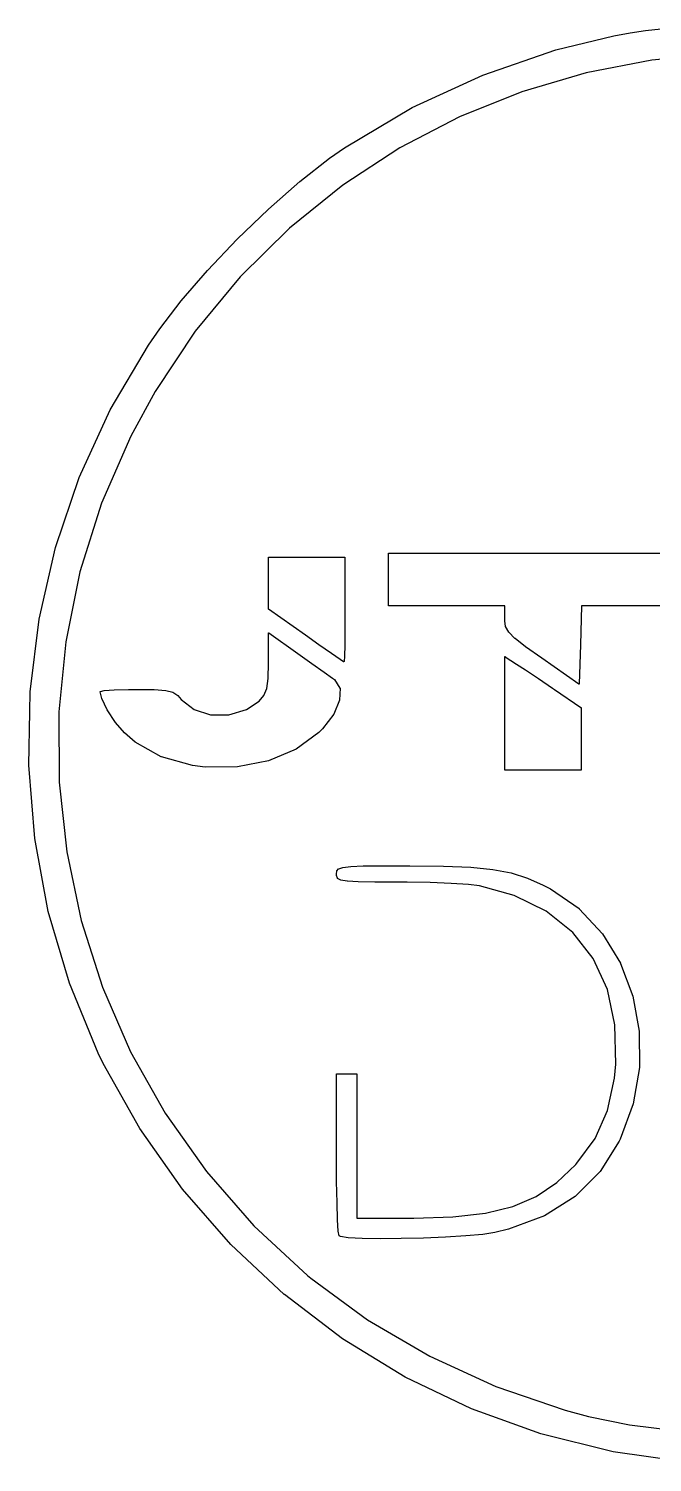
# Model space of a CAD drawing. Extents: x 172.9 to 203.4, y -79.6 to -49.2.
# Drawn here: x 172.89 to 186.07, y -79.53 to -49.22 of the extents above; entities that cross this region are included whole.
import ezdxf

# ---------------------------------------------------------------- set-up
doc = ezdxf.new("R2010")
doc.units = 0
doc.layers.add('BLACK', color=7, linetype='CONTINUOUS')

msp = doc.modelspace()

# ---------------------------------------------------------------- linework, layer by layer
at = {"layer": 'BLACK', "linetype": 'CONTINUOUS'}
for p, q in [((184.031, -49.6683), (185.253, -49.3703)), ((185.253, -49.3703), (185.601, -49.304)), ((185.253, -49.3703), (185.253, -49.3703)), ((185.253, -49.3703), (185.253, -49.3703)), ((185.253, -49.3703), (185.253, -49.3703)), ((185.601, -49.304), (185.923, -49.2545)), ((185.601, -49.304), (185.601, -49.304)), ((185.601, -49.304), (185.601, -49.304)), ((185.601, -49.304), (185.601, -49.304)), ((185.923, -49.2544), (186.253, -49.2193)), ((185.923, -49.2545), (185.923, -49.2544)), ((185.923, -49.2544), (185.923, -49.2544)), ((185.923, -49.2544), (185.923, -49.2544)), ((182.485, -50.1989), (184.031, -49.6685)), ((184.031, -49.6684), (184.031, -49.6683)), ((184.031, -49.6685), (184.031, -49.6684)), ((184.031, -49.6684), (184.031, -49.6684)), ((186.057, -49.888), (184.669, -50.1549)), ((187.465, -49.755), (186.057, -49.888)), ((180.995, -50.8886), (182.484, -50.1991)), ((182.484, -50.1991), (182.485, -50.199)), ((182.484, -50.1991), (182.484, -50.1991)), ((182.485, -50.199), (182.485, -50.1989)), ((184.669, -50.1549), (183.312, -50.5539)), ((183.312, -50.5539), (181.995, -51.0831)), ((179.565, -51.7357), (180.994, -50.8888)), ((180.994, -50.8887), (180.995, -50.8886)), ((180.994, -50.8888), (180.994, -50.8887)), ((180.994, -50.8888), (180.994, -50.8888)), ((181.995, -51.0831), (180.731, -51.7406)), ((179.245, -51.9598), (179.565, -51.7359)), ((180.731, -51.7406), (179.529, -52.5246)), ((179.565, -51.7358), (179.565, -51.7357)), ((179.565, -51.7359), (179.565, -51.7358)), ((179.565, -51.7358), (179.565, -51.7358)), ((178.62, -52.4533), (179.245, -51.96)), ((179.245, -51.9599), (179.245, -51.9598)), ((179.245, -51.96), (179.245, -51.9599)), ((179.245, -51.9599), (179.245, -51.9599)), ((177.959, -53.0356), (178.62, -52.4535)), ((179.529, -52.5246), (178.4, -53.4331)), ((178.62, -52.4534), (178.62, -52.4533)), ((178.62, -52.4535), (178.62, -52.4534)), ((178.62, -52.4534), (178.62, -52.4534)), ((177.297, -53.6721), (177.959, -53.0357)), ((177.959, -53.0357), (177.959, -53.0356)), ((177.959, -53.0356), (177.959, -53.0356)), ((177.959, -53.0357), (177.959, -53.0357)), ((178.4, -53.4331), (177.356, -54.4641)), ((176.669, -54.3284), (177.297, -53.6723)), ((177.297, -53.6722), (177.297, -53.6721)), ((177.297, -53.6723), (177.297, -53.6722)), ((177.297, -53.6722), (177.297, -53.6722)), ((176.11, -54.97), (176.669, -54.3286)), ((177.356, -54.4641), (176.406, -55.616)), ((176.669, -54.3285), (176.669, -54.3284)), ((176.669, -54.3286), (176.669, -54.3285)), ((176.669, -54.3285), (176.669, -54.3285)), ((175.656, -55.5623), (176.11, -54.9702)), ((176.11, -54.9701), (176.11, -54.97)), ((176.11, -54.9702), (176.11, -54.9701)), ((176.11, -54.9702), (176.11, -54.9702)), ((175.421, -55.9072), (175.656, -55.5625)), ((176.406, -55.616), (175.561, -56.8867)), ((175.656, -55.5624), (175.656, -55.5623)), ((175.656, -55.5625), (175.656, -55.5624)), ((175.656, -55.5625), (175.656, -55.5625)), ((174.611, -57.279), (175.421, -55.9074)), ((175.421, -55.9073), (175.421, -55.9072)), ((175.421, -55.9074), (175.421, -55.9073)), ((175.421, -55.9074), (175.421, -55.9074)), ((175.561, -56.8867), (175.044, -57.8352)), ((173.955, -58.7102), (174.611, -57.2795)), ((174.611, -57.2792), (174.611, -57.279)), ((174.611, -57.2794), (174.611, -57.2792)), ((174.611, -57.2795), (174.611, -57.2794)), ((175.044, -57.8352), (174.427, -59.252)), ((173.454, -60.1886), (173.955, -58.7106)), ((173.955, -58.7104), (173.955, -58.7102)), ((173.955, -58.7106), (173.955, -58.7104)), ((173.955, -58.7106), (173.955, -58.7106)), ((174.427, -59.252), (173.97, -60.7038)), ((173.108, -61.7027), (173.454, -60.1891)), ((173.454, -60.1889), (173.454, -60.1886)), ((173.454, -60.1891), (173.454, -60.1889)), ((173.454, -60.1891), (173.454, -60.1891)), ((180.495, -60.3108), (180.496, -60.3106)), ((180.495, -60.3109), (180.495, -60.3108)), ((180.495, -60.3112), (180.495, -60.3109)), ((180.495, -60.3109), (180.495, -60.3109)), ((180.496, -60.31), (180.497, -60.3098)), ((180.496, -60.3102), (180.496, -60.31)), ((180.496, -60.3103), (180.496, -60.3102)), ((180.496, -60.3102), (180.496, -60.3102)), ((180.496, -60.3106), (180.496, -60.3103)), ((180.497, -60.3097), (180.498, -60.3095)), ((180.497, -60.3098), (180.497, -60.3097)), ((180.497, -60.3098), (180.497, -60.3098)), ((180.497, -60.3098), (180.497, -60.3098)), ((180.498, -60.3095), (180.499, -60.3094)), ((180.498, -60.3095), (180.498, -60.3095)), ((180.498, -60.3095), (180.498, -60.3095)), ((180.498, -60.3095), (180.498, -60.3095)), ((180.499, -60.3094), (187.018, -60.3094)), ((177.954, -60.3966), (177.955, -60.3963)), ((177.954, -60.3971), (177.954, -60.3966)), ((177.954, -60.3975), (177.954, -60.3971)), ((177.954, -60.3971), (177.954, -60.3971)), ((177.954, -60.3971), (177.954, -60.3971)), ((177.954, -60.398), (177.954, -60.3975)), ((177.954, -60.3981), (177.954, -60.398)), ((177.954, -60.3985), (177.954, -60.3981)), ((177.954, -60.3981), (177.954, -60.3981)), ((177.954, -60.399), (177.954, -60.3985)), ((177.954, -61.4866), (177.954, -60.399)), ((177.955, -60.3955), (177.956, -60.3952)), ((177.955, -60.3959), (177.955, -60.3955)), ((177.955, -60.3955), (177.955, -60.3955)), ((177.955, -60.3955), (177.955, -60.3955)), ((177.955, -60.3963), (177.955, -60.3959)), ((177.955, -60.3963), (177.955, -60.3963)), ((177.955, -60.3963), (177.955, -60.3963)), ((177.956, -60.3947), (177.957, -60.3945)), ((177.956, -60.3949), (177.956, -60.3947)), ((177.956, -60.3952), (177.956, -60.3949)), ((177.956, -60.3949), (177.956, -60.3949)), ((177.956, -60.3949), (177.956, -60.3949)), ((177.957, -60.3943), (177.958, -60.3942)), ((177.957, -60.3944), (177.957, -60.3943)), ((177.957, -60.3945), (177.957, -60.3944)), ((177.957, -60.3945), (177.957, -60.3945)), ((177.958, -60.3942), (177.958, -60.3941)), ((177.958, -60.3941), (177.959, -60.3941)), ((177.958, -60.3942), (177.958, -60.3942)), ((177.958, -60.3942), (177.958, -60.3942)), ((177.959, -60.3941), (179.567, -60.3941)), ((179.567, -60.3941), (179.568, -60.3941)), ((179.568, -60.3941), (179.568, -60.3942)), ((179.568, -60.3942), (179.568, -60.3942)), ((179.568, -60.3942), (179.568, -60.3942)), ((179.568, -60.3942), (179.569, -60.3944)), ((179.569, -60.3944), (179.569, -60.3945)), ((179.569, -60.3945), (179.569, -60.3945)), ((179.569, -60.3945), (179.569, -60.3945)), ((179.569, -60.3945), (179.57, -60.3948)), ((179.57, -60.3948), (179.57, -60.3949)), ((179.57, -60.3949), (179.57, -60.3949)), ((179.57, -60.3949), (179.57, -60.395)), ((179.57, -60.395), (179.571, -60.3953)), ((179.571, -60.3953), (179.571, -60.3956)), ((179.571, -60.3956), (179.571, -60.3956)), ((179.571, -60.3956), (179.571, -60.3956)), ((179.571, -60.3956), (179.571, -60.3959)), ((179.571, -60.3959), (179.572, -60.3963)), ((179.572, -60.3963), (179.572, -60.3963)), ((179.572, -60.3963), (179.572, -60.3963)), ((179.572, -60.3963), (179.572, -60.3968)), ((179.572, -60.3968), (179.572, -60.3972)), ((179.572, -60.3972), (179.572, -60.3972)), ((179.572, -60.3972), (179.572, -60.3972)), ((179.572, -60.3972), (179.572, -60.3976)), ((179.572, -60.3976), (179.572, -60.3981)), ((179.572, -60.3981), (179.572, -60.3981)), ((179.572, -60.3981), (179.572, -60.3981)), ((179.572, -60.3981), (179.572, -60.3986)), ((179.572, -60.3986), (179.572, -60.3991)), ((179.572, -60.3991), (179.572, -61.4998)), ((180.494, -60.312), (180.495, -60.3116)), ((180.494, -60.3124), (180.494, -60.312)), ((180.494, -60.3125), (180.494, -60.3124)), ((180.494, -60.3129), (180.494, -60.3125)), ((180.494, -60.3125), (180.494, -60.3125)), ((180.494, -60.3134), (180.494, -60.3129)), ((180.494, -60.3138), (180.494, -60.3134)), ((180.494, -60.3134), (180.494, -60.3134)), ((180.494, -60.3134), (180.494, -60.3134)), ((180.494, -60.3143), (180.494, -60.3138)), ((180.494, -61.4151), (180.494, -60.3143)), ((180.495, -60.3116), (180.495, -60.3112)), ((180.495, -60.3116), (180.495, -60.3116)), ((180.495, -60.3116), (180.495, -60.3116)), ((173.97, -60.7038), (173.671, -62.1786)), ((177.954, -61.487), (177.954, -61.4866)), ((177.954, -61.4874), (177.954, -61.487)), ((177.954, -61.4875), (177.954, -61.4874)), ((177.954, -61.4876), (177.954, -61.4875)), ((177.954, -61.488), (177.954, -61.4876)), ((177.954, -61.4883), (177.954, -61.488)), ((177.954, -61.4884), (177.954, -61.4883)), ((177.954, -61.4885), (177.954, -61.4884)), ((177.954, -61.4888), (177.954, -61.4885)), ((177.954, -61.4892), (177.954, -61.4888)), ((177.955, -61.4893), (177.954, -61.4892)), ((177.955, -61.4894), (177.955, -61.4893)), ((177.955, -61.4897), (177.955, -61.4894)), ((177.955, -61.49), (177.955, -61.4897)), ((177.955, -61.4901), (177.955, -61.49)), ((177.955, -61.49), (177.955, -61.49)), ((177.956, -61.4904), (177.955, -61.4901)), ((177.956, -61.4906), (177.956, -61.4904)), ((177.956, -61.4907), (177.956, -61.4906)), ((178.739, -62.0435), (177.956, -61.4907)), ((179.572, -61.4998), (179.571, -61.9088)), ((180.494, -61.4156), (180.494, -61.4151)), ((180.494, -61.416), (180.494, -61.4156)), ((180.494, -61.4161), (180.494, -61.416)), ((180.494, -61.416), (180.494, -61.416)), ((180.494, -61.4165), (180.494, -61.4161)), ((180.494, -61.417), (180.494, -61.4165)), ((180.494, -61.4174), (180.494, -61.417)), ((180.494, -61.417), (180.494, -61.417)), ((180.494, -61.417), (180.494, -61.417)), ((180.495, -61.4178), (180.494, -61.4174)), ((180.495, -61.4183), (180.495, -61.4178)), ((180.495, -61.4178), (180.495, -61.4178)), ((180.495, -61.4178), (180.495, -61.4178)), ((180.495, -61.4186), (180.495, -61.4183)), ((180.496, -61.4189), (180.495, -61.4186)), ((180.495, -61.4186), (180.495, -61.4186)), ((180.495, -61.4186), (180.495, -61.4186)), ((180.496, -61.4192), (180.496, -61.4189)), ((180.496, -61.4194), (180.496, -61.4192)), ((180.496, -61.4192), (180.496, -61.4192)), ((180.496, -61.4192), (180.496, -61.4192)), ((180.497, -61.4197), (180.496, -61.4194)), ((180.497, -61.4198), (180.497, -61.4197)), ((180.497, -61.4197), (180.497, -61.4197)), ((180.497, -61.4197), (180.497, -61.4197)), ((180.498, -61.42), (180.497, -61.4198)), ((180.499, -61.4201), (180.498, -61.42)), ((180.498, -61.42), (180.498, -61.42)), ((180.498, -61.42), (180.498, -61.42)), ((180.498, -61.42), (180.498, -61.42)), ((182.949, -61.4201), (180.499, -61.4201)), ((182.949, -61.695), (182.949, -61.4201)), ((184.574, -61.4201), (184.55, -62.2439)), ((187.018, -61.4201), (184.574, -61.4201)), ((172.919, -63.2406), (173.108, -61.7032)), ((173.108, -61.7029), (173.108, -61.7027)), ((173.108, -61.7031), (173.108, -61.7029)), ((173.108, -61.7032), (173.108, -61.7031)), ((182.949, -61.6951), (182.949, -61.695)), ((182.95, -61.7347), (182.949, -61.6951)), ((182.95, -61.735), (182.95, -61.7347)), ((182.95, -61.7353), (182.95, -61.735)), ((182.95, -61.7354), (182.95, -61.7353)), ((182.969, -61.8584), (182.95, -61.7354)), ((177.954, -61.9938), (177.955, -61.9934)), ((177.954, -61.9941), (177.954, -61.9938)), ((177.954, -61.9942), (177.954, -61.9941)), ((177.954, -61.9947), (177.954, -61.9942)), ((177.954, -61.9942), (177.954, -61.9942)), ((177.954, -61.9951), (177.954, -61.9947)), ((177.954, -61.9952), (177.954, -61.9951)), ((177.954, -61.9951), (177.954, -61.9951)), ((177.954, -61.9956), (177.954, -61.9952)), ((177.954, -61.996), (177.954, -61.9956)), ((177.954, -61.9961), (177.954, -61.996)), ((177.954, -62.6222), (177.954, -61.9961)), ((177.954, -61.9961), (177.954, -61.9961)), ((177.955, -61.9926), (177.956, -61.9923)), ((177.955, -61.993), (177.955, -61.9926)), ((177.955, -61.9926), (177.955, -61.9926)), ((177.955, -61.9926), (177.955, -61.9926)), ((177.955, -61.9933), (177.955, -61.993)), ((177.955, -61.9934), (177.955, -61.9933)), ((177.955, -61.9933), (177.955, -61.9933)), ((177.956, -61.9918), (177.957, -61.9916)), ((177.956, -61.992), (177.956, -61.9918)), ((177.956, -61.9923), (177.956, -61.992)), ((177.956, -61.992), (177.956, -61.992)), ((177.956, -61.992), (177.956, -61.992)), ((177.957, -61.9914), (177.958, -61.9913)), ((177.957, -61.9915), (177.957, -61.9914)), ((177.957, -61.9916), (177.957, -61.9915)), ((177.957, -61.9916), (177.957, -61.9916)), ((177.958, -61.9913), (177.958, -61.9912)), ((177.958, -61.9912), (177.959, -61.9912)), ((177.958, -61.9913), (177.958, -61.9913)), ((177.958, -61.9913), (177.958, -61.9913)), ((177.959, -61.9912), (177.959, -61.9912)), ((177.959, -61.9912), (177.959, -61.9912)), ((177.959, -61.9912), (177.959, -61.9913)), ((177.959, -61.9913), (177.96, -61.9913)), ((177.96, -61.9913), (177.96, -61.9913)), ((177.96, -61.9913), (177.96, -61.9913)), ((177.96, -61.9913), (177.96, -61.9915)), ((177.96, -61.9915), (177.961, -61.9916)), ((177.961, -61.9916), (177.961, -61.9916)), ((177.961, -61.9916), (177.961, -61.9916)), ((177.961, -61.9916), (177.961, -61.9919)), ((177.961, -61.9919), (177.962, -61.9921)), ((177.962, -61.9921), (177.962, -61.9921)), ((177.962, -61.9921), (177.962, -61.9921)), ((177.962, -61.9921), (178.575, -62.4279)), ((179.023, -62.2432), (178.739, -62.0435)), ((178.739, -62.0435), (178.739, -62.0435)), ((179.571, -61.9088), (179.567, -62.2483)), ((179.571, -61.9088), (179.571, -61.9088)), ((182.969, -61.8588), (182.969, -61.8584)), ((182.969, -61.8591), (182.969, -61.8588)), ((182.969, -61.8592), (182.969, -61.8591)), ((182.969, -61.8594), (182.969, -61.8592)), ((182.969, -61.8597), (182.969, -61.8594)), ((182.969, -61.86), (182.969, -61.8597)), ((182.969, -61.8601), (182.969, -61.86)), ((183.033, -61.975), (182.969, -61.8601)), ((183.033, -61.9751), (183.033, -61.975)), ((183.033, -61.9753), (183.033, -61.9751)), ((183.034, -61.9756), (183.033, -61.9753)), ((183.034, -61.9758), (183.034, -61.9756)), ((183.034, -61.9759), (183.034, -61.9758)), ((183.034, -61.9761), (183.034, -61.9759)), ((183.166, -62.1084), (183.034, -61.9761)), ((183.034, -61.9761), (183.034, -61.9761)), ((183.167, -62.1086), (183.166, -62.1084)), ((183.167, -62.1088), (183.167, -62.1086)), ((183.167, -62.1089), (183.167, -62.1088)), ((183.392, -62.2841), (183.167, -62.1089)), ((173.671, -62.1786), (173.526, -63.6646)), ((178.575, -62.4279), (178.575, -62.4279)), ((178.575, -62.4279), (178.872, -62.6388)), ((179.287, -62.4274), (179.023, -62.2432)), ((179.023, -62.2432), (179.023, -62.2432)), ((179.023, -62.2432), (179.023, -62.2432)), ((179.47, -62.5531), (179.287, -62.4274)), ((179.287, -62.4274), (179.287, -62.4274)), ((179.287, -62.4274), (179.287, -62.4274)), ((179.567, -62.2484), (179.56, -62.4871)), ((179.567, -62.2483), (179.567, -62.2484)), ((179.567, -62.2484), (179.567, -62.2484)), ((183.392, -62.2842), (183.392, -62.2841)), ((183.392, -62.2841), (183.392, -62.2841)), ((183.392, -62.2841), (183.392, -62.2841)), ((183.734, -62.5277), (183.392, -62.2842)), ((184.55, -62.2439), (184.525, -63.0725)), ((177.947, -62.9539), (177.954, -62.6222)), ((178.872, -62.6388), (178.872, -62.6388)), ((178.872, -62.6388), (178.872, -62.6388)), ((178.872, -62.6388), (179.132, -62.8235)), ((179.47, -62.5532), (179.47, -62.5531)), ((179.47, -62.5531), (179.47, -62.5531)), ((179.47, -62.5531), (179.47, -62.5531)), ((179.544, -62.6006), (179.47, -62.5532)), ((179.544, -62.6007), (179.544, -62.6006)), ((179.544, -62.6006), (179.544, -62.6006)), ((179.544, -62.6008), (179.544, -62.6007)), ((179.544, -62.601), (179.544, -62.6008)), ((179.545, -62.601), (179.544, -62.601)), ((179.545, -62.6011), (179.545, -62.601)), ((179.545, -62.6012), (179.545, -62.6011)), ((179.545, -62.6013), (179.545, -62.6012)), ((179.546, -62.6013), (179.545, -62.6013)), ((179.545, -62.6013), (179.545, -62.6013)), ((179.547, -62.6014), (179.546, -62.6013)), ((179.546, -62.6013), (179.546, -62.6014)), ((179.546, -62.6014), (179.546, -62.6013)), ((179.546, -62.6013), (179.546, -62.6013)), ((179.548, -62.6012), (179.547, -62.6012)), ((179.547, -62.6012), (179.547, -62.6013)), ((179.547, -62.6013), (179.547, -62.6013)), ((179.547, -62.6013), (179.547, -62.6014)), ((179.549, -62.6007), (179.548, -62.6009)), ((179.548, -62.6009), (179.548, -62.6009)), ((179.548, -62.6009), (179.548, -62.601)), ((179.548, -62.601), (179.548, -62.6011)), ((179.548, -62.6011), (179.548, -62.6012)), ((179.55, -62.6001), (179.549, -62.6004)), ((179.549, -62.6004), (179.549, -62.6004)), ((179.549, -62.6004), (179.549, -62.6005)), ((179.549, -62.6005), (179.549, -62.6007)), ((179.551, -62.5989), (179.55, -62.599)), ((179.55, -62.599), (179.55, -62.5991)), ((179.55, -62.5991), (179.55, -62.5994)), ((179.55, -62.5994), (179.55, -62.5997)), ((179.55, -62.5997), (179.55, -62.5998)), ((179.55, -62.5998), (179.55, -62.5999)), ((179.55, -62.5999), (179.55, -62.6001)), ((179.552, -62.5961), (179.551, -62.5988)), ((179.551, -62.5988), (179.551, -62.5989)), ((179.553, -62.5952), (179.552, -62.5955)), ((179.552, -62.5955), (179.552, -62.5959)), ((179.552, -62.5959), (179.552, -62.596)), ((179.552, -62.596), (179.552, -62.5961)), ((179.56, -62.4873), (179.553, -62.594)), ((179.553, -62.594), (179.553, -62.594)), ((179.553, -62.594), (179.553, -62.5941)), ((179.553, -62.5941), (179.553, -62.5943)), ((179.553, -62.5943), (179.553, -62.5946)), ((179.553, -62.5946), (179.553, -62.595)), ((179.553, -62.595), (179.553, -62.5951)), ((179.553, -62.5951), (179.553, -62.5952)), ((179.56, -62.4871), (179.56, -62.4872)), ((179.56, -62.4872), (179.56, -62.4873)), ((179.56, -62.4873), (179.56, -62.4873)), ((182.949, -62.4972), (182.95, -62.4967)), ((182.949, -62.4976), (182.949, -62.4972)), ((182.949, -62.4972), (182.949, -62.4972)), ((182.949, -62.4972), (182.949, -62.4972)), ((182.949, -62.4981), (182.949, -62.4976)), ((182.949, -62.4982), (182.949, -62.4981)), ((182.949, -62.4981), (182.949, -62.4981)), ((182.949, -62.4986), (182.949, -62.4982)), ((182.949, -62.4991), (182.949, -62.4986)), ((182.949, -64.8864), (182.949, -62.4991)), ((182.95, -62.496), (182.951, -62.4956)), ((182.95, -62.4963), (182.95, -62.496)), ((182.95, -62.4964), (182.95, -62.4963)), ((182.95, -62.4963), (182.95, -62.4963)), ((182.95, -62.4967), (182.95, -62.4964)), ((182.951, -62.4949), (182.952, -62.4947)), ((182.951, -62.495), (182.951, -62.4949)), ((182.951, -62.4953), (182.951, -62.495)), ((182.951, -62.495), (182.951, -62.495)), ((182.951, -62.4955), (182.951, -62.4953)), ((182.951, -62.4956), (182.951, -62.4955)), ((182.951, -62.4956), (182.951, -62.4956)), ((182.952, -62.4945), (182.953, -62.4944)), ((182.952, -62.4947), (182.952, -62.4945)), ((182.952, -62.4945), (182.952, -62.4945)), ((182.952, -62.4945), (182.952, -62.4945)), ((182.953, -62.4944), (182.953, -62.4942)), ((182.953, -62.4942), (182.953, -62.4942)), ((182.953, -62.4942), (182.953, -62.4942)), ((182.953, -62.4942), (182.954, -62.4942)), ((182.954, -62.4942), (182.954, -62.4941)), ((182.954, -62.4941), (182.954, -62.4941)), ((182.954, -62.4941), (182.954, -62.4941)), ((182.954, -62.4941), (182.955, -62.4942)), ((182.955, -62.4942), (182.955, -62.4942)), ((182.955, -62.4942), (182.955, -62.4942)), ((182.955, -62.4942), (182.955, -62.4942)), ((182.955, -62.4942), (182.955, -62.4943)), ((182.955, -62.4943), (182.956, -62.4945)), ((182.956, -62.4945), (182.956, -62.4945)), ((182.956, -62.4945), (182.956, -62.4945)), ((182.956, -62.4945), (182.956, -62.4947)), ((182.956, -62.4947), (182.957, -62.4949)), ((182.957, -62.4949), (183.198, -62.6514)), ((183.198, -62.6514), (183.198, -62.6514)), ((183.198, -62.6514), (183.198, -62.6514)), ((183.198, -62.6514), (183.387, -62.7756)), ((183.734, -62.5278), (183.734, -62.5277)), ((183.734, -62.5277), (183.734, -62.5277)), ((184.518, -63.0765), (183.734, -62.5278)), ((177.92, -63.1703), (177.947, -62.9539)), ((179.132, -62.8235), (179.132, -62.8235)), ((179.132, -62.8235), (179.132, -62.8235)), ((179.132, -62.8235), (179.311, -62.9516)), ((179.311, -62.9516), (179.311, -62.9516)), ((179.311, -62.9516), (179.311, -62.9516)), ((179.311, -62.9516), (179.348, -62.9782)), ((179.348, -62.9782), (179.348, -62.9783)), ((179.348, -62.9783), (179.348, -62.9785)), ((179.348, -62.9785), (179.349, -62.9788)), ((179.349, -62.9788), (179.349, -62.9789)), ((179.349, -62.9789), (179.349, -62.9789)), ((179.349, -62.9789), (179.349, -62.9792)), ((179.349, -62.9792), (179.349, -62.9795)), ((179.349, -62.9795), (179.467, -63.1585)), ((183.387, -62.7756), (183.387, -62.7757)), ((183.387, -62.7757), (183.387, -62.7757)), ((183.387, -62.7757), (183.66, -62.9585)), ((183.66, -62.9585), (183.66, -62.9585)), ((183.66, -62.9585), (183.66, -62.9585)), ((183.66, -62.9585), (183.962, -63.1632)), ((172.91, -63.6642), (172.919, -63.2411)), ((172.919, -63.2408), (172.919, -63.2406)), ((172.919, -63.241), (172.919, -63.2408)), ((172.919, -63.2411), (172.919, -63.241)), ((174.398, -63.2356), (174.399, -63.2355)), ((174.398, -63.2359), (174.398, -63.2356)), ((174.398, -63.2363), (174.398, -63.2359)), ((174.398, -63.2364), (174.398, -63.2363)), ((174.398, -63.2368), (174.398, -63.2364)), ((174.398, -63.2364), (174.398, -63.2364)), ((174.398, -63.2373), (174.398, -63.2368)), ((174.398, -63.2374), (174.398, -63.2373)), ((174.398, -63.2373), (174.398, -63.2373)), ((174.398, -63.2378), (174.398, -63.2374)), ((174.398, -63.2382), (174.398, -63.2378)), ((174.398, -63.2383), (174.398, -63.2382)), ((174.398, -63.2384), (174.398, -63.2383)), ((174.398, -63.2388), (174.398, -63.2384)), ((174.398, -63.2392), (174.398, -63.2388)), ((174.398, -63.2393), (174.398, -63.2392)), ((174.43, -63.3773), (174.398, -63.2393)), ((174.399, -63.2344), (174.4, -63.2341)), ((174.399, -63.2347), (174.399, -63.2344)), ((174.399, -63.2348), (174.399, -63.2347)), ((174.399, -63.2347), (174.399, -63.2347)), ((174.399, -63.2351), (174.399, -63.2348)), ((174.399, -63.2355), (174.399, -63.2351)), ((174.399, -63.2355), (174.399, -63.2355)), ((174.4, -63.2339), (174.401, -63.2336)), ((174.4, -63.234), (174.4, -63.2339)), ((174.4, -63.2341), (174.4, -63.234)), ((174.4, -63.2341), (174.4, -63.2341)), ((174.401, -63.2334), (174.402, -63.2333)), ((174.401, -63.2336), (174.401, -63.2334)), ((174.401, -63.2336), (174.401, -63.2336)), ((174.401, -63.2336), (174.401, -63.2336)), ((174.402, -63.2333), (174.48, -63.2136)), ((174.48, -63.2135), (174.481, -63.2134)), ((174.48, -63.2136), (174.48, -63.2135)), ((174.48, -63.2135), (174.48, -63.2135)), ((174.481, -63.2134), (174.691, -63.1981)), ((174.691, -63.1981), (174.996, -63.1893)), ((174.691, -63.1981), (174.691, -63.1981)), ((174.691, -63.1981), (174.691, -63.1981)), ((174.691, -63.1981), (174.691, -63.1981)), ((174.996, -63.1893), (175.174, -63.1881)), ((174.996, -63.1893), (174.996, -63.1893)), ((174.996, -63.1893), (174.996, -63.1893)), ((174.996, -63.1893), (174.996, -63.1893)), ((175.174, -63.1881), (175.174, -63.1881)), ((175.174, -63.1881), (175.543, -63.1914)), ((175.543, -63.1914), (175.543, -63.1914)), ((175.543, -63.1914), (175.543, -63.1914)), ((175.543, -63.1914), (175.543, -63.1914)), ((175.543, -63.1914), (175.783, -63.2072)), ((175.783, -63.2072), (175.783, -63.2072)), ((175.783, -63.2072), (175.784, -63.2073)), ((175.784, -63.2073), (175.784, -63.2074)), ((175.784, -63.2074), (175.935, -63.2447)), ((175.935, -63.2447), (175.935, -63.2447)), ((175.935, -63.2447), (175.935, -63.2449)), ((175.935, -63.2449), (175.936, -63.245)), ((175.936, -63.245), (175.936, -63.245)), ((175.936, -63.245), (175.936, -63.2451)), ((175.936, -63.2451), (175.936, -63.2453)), ((175.936, -63.2453), (175.936, -63.2454)), ((175.936, -63.2454), (176.038, -63.3132)), ((176.038, -63.3132), (176.038, -63.3133)), ((176.038, -63.3133), (176.038, -63.3134)), ((176.038, -63.3134), (176.038, -63.3134)), ((176.038, -63.3134), (176.038, -63.3137)), ((176.038, -63.3137), (176.038, -63.3139)), ((176.038, -63.3139), (176.039, -63.314)), ((176.039, -63.314), (176.039, -63.3141)), ((176.039, -63.3141), (176.113, -63.3991)), ((177.756, -63.4321), (177.86, -63.3133)), ((177.86, -63.3133), (177.92, -63.1703)), ((179.468, -63.1614), (179.46, -63.413)), ((179.467, -63.1585), (179.467, -63.1586)), ((179.467, -63.1586), (179.467, -63.1586)), ((179.467, -63.1586), (179.467, -63.1586)), ((179.467, -63.1586), (179.468, -63.159)), ((179.468, -63.159), (179.468, -63.1594)), ((179.468, -63.1594), (179.468, -63.1595)), ((179.468, -63.1595), (179.468, -63.1595)), ((179.468, -63.1595), (179.468, -63.1599)), ((179.468, -63.1599), (179.468, -63.1604)), ((179.468, -63.1604), (179.468, -63.1604)), ((179.468, -63.1604), (179.468, -63.1604)), ((179.468, -63.1604), (179.468, -63.1608)), ((179.468, -63.1608), (179.468, -63.1613)), ((179.468, -63.1613), (179.468, -63.1614)), ((179.468, -63.1614), (179.468, -63.1614)), ((183.962, -63.1632), (183.962, -63.1632)), ((183.962, -63.1632), (183.962, -63.1632)), ((183.962, -63.1632), (184, -63.1889)), ((184, -63.1889), (184, -63.189)), ((184, -63.189), (184, -63.189)), ((184, -63.189), (184.56, -63.5699)), ((184.518, -63.0767), (184.518, -63.0765)), ((184.518, -63.0769), (184.518, -63.0767)), ((184.519, -63.0771), (184.518, -63.0769)), ((184.518, -63.0769), (184.518, -63.0769)), ((184.518, -63.0769), (184.518, -63.0769)), ((184.519, -63.0772), (184.519, -63.0771)), ((184.52, -63.0773), (184.519, -63.0772)), ((184.519, -63.0772), (184.519, -63.0772)), ((184.519, -63.0772), (184.519, -63.0772)), ((184.521, -63.0773), (184.52, -63.0774)), ((184.52, -63.0774), (184.52, -63.0773)), ((184.52, -63.0774), (184.52, -63.0774)), ((184.52, -63.0774), (184.52, -63.0774)), ((184.522, -63.0772), (184.521, -63.0773)), ((184.521, -63.0773), (184.521, -63.0773)), ((184.521, -63.0773), (184.521, -63.0773)), ((184.521, -63.0773), (184.521, -63.0773)), ((184.523, -63.0769), (184.522, -63.077)), ((184.522, -63.077), (184.522, -63.077)), ((184.522, -63.077), (184.522, -63.0771)), ((184.522, -63.0771), (184.522, -63.0772)), ((184.524, -63.076), (184.523, -63.0763)), ((184.523, -63.0763), (184.523, -63.0766)), ((184.523, -63.0766), (184.523, -63.0766)), ((184.523, -63.0766), (184.523, -63.0766)), ((184.523, -63.0766), (184.523, -63.0769)), ((184.525, -63.075), (184.524, -63.0753)), ((184.524, -63.0753), (184.524, -63.0753)), ((184.524, -63.0753), (184.524, -63.0753)), ((184.524, -63.0753), (184.524, -63.0757)), ((184.524, -63.0757), (184.524, -63.076)), ((184.524, -63.076), (184.524, -63.076)), ((184.524, -63.076), (184.524, -63.076)), ((184.525, -63.0725), (184.525, -63.0726)), ((184.525, -63.0726), (184.525, -63.0731)), ((184.525, -63.0731), (184.525, -63.0735)), ((184.525, -63.0735), (184.525, -63.0735)), ((184.525, -63.0735), (184.525, -63.0735)), ((184.525, -63.0735), (184.525, -63.0741)), ((184.525, -63.0741), (184.525, -63.0744)), ((184.525, -63.0744), (184.525, -63.0744)), ((184.525, -63.0744), (184.525, -63.0745)), ((184.525, -63.0745), (184.525, -63.075)), ((174.43, -63.3774), (174.43, -63.3773)), ((174.43, -63.3773), (174.43, -63.3773)), ((174.43, -63.3778), (174.43, -63.3774)), ((174.43, -63.3782), (174.43, -63.3778)), ((174.431, -63.3782), (174.43, -63.3782)), ((174.431, -63.3783), (174.431, -63.3782)), ((174.548, -63.6211), (174.431, -63.3783)), ((174.431, -63.3783), (174.431, -63.3783)), ((174.549, -63.6214), (174.548, -63.6211)), ((174.549, -63.6216), (174.549, -63.6214)), ((174.549, -63.6217), (174.549, -63.6216)), ((174.72, -63.8838), (174.549, -63.6217)), ((176.113, -63.3991), (176.382, -63.6147)), ((176.382, -63.6147), (176.733, -63.7227)), ((177.118, -63.7223), (177.489, -63.6122)), ((177.489, -63.6122), (177.756, -63.4321)), ((179.46, -63.4148), (179.334, -63.7092)), ((179.46, -63.413), (179.46, -63.4131)), ((179.46, -63.4131), (179.46, -63.4135)), ((179.46, -63.4135), (179.46, -63.4139)), ((179.46, -63.4139), (179.46, -63.414)), ((179.46, -63.414), (179.46, -63.414)), ((179.46, -63.414), (179.46, -63.4144)), ((179.46, -63.4144), (179.46, -63.4148)), ((184.56, -63.5699), (184.56, -63.57)), ((184.56, -63.57), (184.561, -63.5703)), ((184.561, -63.5703), (184.561, -63.5705)), ((184.561, -63.5705), (184.561, -63.5706)), ((184.561, -63.5706), (184.561, -63.5706)), ((184.561, -63.5706), (184.561, -63.571)), ((184.561, -63.571), (184.562, -63.5713)), ((184.562, -63.5713), (184.562, -63.5713)), ((184.562, -63.5713), (184.562, -63.5714)), ((184.562, -63.5714), (184.562, -63.5718)), ((184.562, -63.5718), (184.562, -63.5722)), ((184.562, -63.5722), (184.562, -63.5722)), ((184.562, -63.5722), (184.562, -63.5723)), ((184.562, -63.5723), (184.562, -63.5727)), ((184.562, -63.5727), (184.562, -63.5731)), ((184.562, -63.5731), (184.562, -63.5731)), ((184.562, -63.5731), (184.562, -63.5732)), ((184.562, -63.5732), (184.562, -63.5736)), ((184.562, -63.5736), (184.562, -63.5741)), ((184.562, -63.5741), (184.568, -64.8864)), ((172.887, -64.7905), (172.91, -63.6643)), ((172.91, -63.6643), (172.91, -63.6642)), ((172.91, -63.6642), (172.91, -63.6642)), ((173.526, -63.6646), (173.535, -65.1499)), ((174.72, -63.884), (174.72, -63.8838)), ((174.721, -63.8843), (174.72, -63.884)), ((174.911, -64.107), (174.721, -63.8843)), ((174.721, -63.8843), (174.721, -63.8843)), ((176.733, -63.7227), (177.118, -63.7223)), ((179.334, -63.7103), (179.1, -64.0176)), ((179.334, -63.7092), (179.334, -63.7093)), ((179.334, -63.7093), (179.334, -63.7094)), ((179.334, -63.7094), (179.334, -63.7094)), ((179.334, -63.7094), (179.334, -63.7098)), ((179.334, -63.7098), (179.334, -63.7101)), ((179.334, -63.7101), (179.334, -63.7102)), ((179.334, -63.7102), (179.334, -63.7103)), ((174.911, -64.1072), (174.911, -64.107)), ((174.911, -64.1075), (174.911, -64.1072)), ((174.912, -64.1075), (174.911, -64.1075)), ((175.136, -64.2995), (174.912, -64.1075)), ((179.02, -64.0982), (178.539, -64.4495)), ((179.021, -64.098), (179.02, -64.0982)), ((179.1, -64.0181), (179.021, -64.0977)), ((179.021, -64.0977), (179.021, -64.0977)), ((179.021, -64.0977), (179.021, -64.098)), ((179.1, -64.0176), (179.1, -64.0177)), ((179.1, -64.0177), (179.1, -64.0179)), ((179.1, -64.0179), (179.1, -64.0181)), ((175.137, -64.2997), (175.136, -64.2995)), ((175.137, -64.3), (175.137, -64.2997)), ((175.691, -64.6111), (175.137, -64.3)), ((175.137, -64.3), (175.137, -64.3)), ((175.137, -64.3), (175.137, -64.3)), ((175.137, -64.3), (175.137, -64.3)), ((178.538, -64.4501), (177.954, -64.6955)), ((178.539, -64.4498), (178.538, -64.45)), ((178.538, -64.45), (178.538, -64.4501)), ((178.538, -64.4501), (178.538, -64.4501)), ((178.539, -64.4495), (178.539, -64.4495)), ((178.539, -64.4495), (178.539, -64.4496)), ((178.539, -64.4496), (178.539, -64.4496)), ((178.539, -64.4496), (178.539, -64.4498)), ((172.887, -64.7907), (172.887, -64.7905)), ((172.887, -64.791), (172.887, -64.7907)), ((173.014, -66.3407), (172.887, -64.791)), ((172.887, -64.791), (172.887, -64.791)), ((175.691, -64.6112), (175.691, -64.6111)), ((175.691, -64.6111), (175.691, -64.6111)), ((175.691, -64.6113), (175.691, -64.6112)), ((175.692, -64.6115), (175.691, -64.6113)), ((175.692, -64.6116), (175.692, -64.6115)), ((175.692, -64.6115), (175.692, -64.6115)), ((175.692, -64.6115), (175.692, -64.6115)), ((176.35, -64.7961), (175.692, -64.6116)), ((176.35, -64.7962), (176.35, -64.7961)), ((176.35, -64.7963), (176.35, -64.7962)), ((176.35, -64.7962), (176.35, -64.7962)), ((176.62, -64.8309), (176.35, -64.7963)), ((176.621, -64.831), (176.62, -64.8309)), ((177.301, -64.8259), (176.621, -64.831)), ((176.621, -64.831), (176.621, -64.831)), ((176.621, -64.831), (176.621, -64.831)), ((177.302, -64.8259), (177.301, -64.8259)), ((177.953, -64.6958), (177.302, -64.8258)), ((177.302, -64.8258), (177.302, -64.8258)), ((177.302, -64.8258), (177.302, -64.8258)), ((177.302, -64.8258), (177.302, -64.8258)), ((177.302, -64.8258), (177.302, -64.8258)), ((177.302, -64.8258), (177.302, -64.8259)), ((177.954, -64.6955), (177.953, -64.6957)), ((177.953, -64.6957), (177.953, -64.6958)), ((177.954, -64.6955), (177.954, -64.6955)), ((177.954, -64.6955), (177.954, -64.6955)), ((177.954, -64.6955), (177.954, -64.6955)), ((173.535, -65.1499), (173.693, -66.6225)), ((182.949, -64.8869), (182.949, -64.8864)), ((182.949, -64.8874), (182.949, -64.8869)), ((182.949, -64.8879), (182.949, -64.8874)), ((182.949, -64.8874), (182.949, -64.8874)), ((182.949, -64.8874), (182.949, -64.8874)), ((182.949, -64.8883), (182.949, -64.8879)), ((182.95, -64.8887), (182.949, -64.8883)), ((182.949, -64.8883), (182.949, -64.8883)), ((182.949, -64.8883), (182.949, -64.8883)), ((182.95, -64.8892), (182.95, -64.8887)), ((182.95, -64.8896), (182.95, -64.8892)), ((182.95, -64.8892), (182.95, -64.8892)), ((182.95, -64.8892), (182.95, -64.8892)), ((182.951, -64.8899), (182.95, -64.8896)), ((182.951, -64.8902), (182.951, -64.8899)), ((182.951, -64.8899), (182.951, -64.8899)), ((182.951, -64.8899), (182.951, -64.8899)), ((182.951, -64.8905), (182.951, -64.8902)), ((182.951, -64.8906), (182.951, -64.8905)), ((182.952, -64.8907), (182.951, -64.8906)), ((182.951, -64.8906), (182.951, -64.8906)), ((182.952, -64.891), (182.952, -64.8907)), ((182.953, -64.8911), (182.952, -64.891)), ((182.952, -64.891), (182.952, -64.891)), ((182.952, -64.891), (182.952, -64.891)), ((182.953, -64.8913), (182.953, -64.8911)), ((182.954, -64.8914), (182.953, -64.8913)), ((182.953, -64.8913), (182.953, -64.8913)), ((182.953, -64.8913), (182.953, -64.8913)), ((184.563, -64.8914), (182.954, -64.8914)), ((182.954, -64.8914), (182.954, -64.8914)), ((184.564, -64.8913), (184.563, -64.8914)), ((184.563, -64.8914), (184.563, -64.8914)), ((184.565, -64.891), (184.564, -64.8911)), ((184.564, -64.8911), (184.564, -64.8913)), ((184.564, -64.8913), (184.564, -64.8913)), ((184.564, -64.8913), (184.564, -64.8913)), ((184.566, -64.8906), (184.565, -64.8908)), ((184.565, -64.8908), (184.565, -64.891)), ((184.565, -64.891), (184.565, -64.891)), ((184.565, -64.891), (184.565, -64.891)), ((184.567, -64.8892), (184.566, -64.8897)), ((184.566, -64.8897), (184.566, -64.89)), ((184.566, -64.89), (184.566, -64.89)), ((184.566, -64.89), (184.566, -64.89)), ((184.566, -64.89), (184.566, -64.8903)), ((184.566, -64.8903), (184.566, -64.8906)), ((184.566, -64.8906), (184.566, -64.8906)), ((184.566, -64.8906), (184.566, -64.8906)), ((184.568, -64.8874), (184.567, -64.888)), ((184.567, -64.888), (184.567, -64.8884)), ((184.567, -64.8884), (184.567, -64.8884)), ((184.567, -64.8884), (184.567, -64.8884)), ((184.567, -64.8884), (184.567, -64.8891)), ((184.567, -64.8891), (184.567, -64.8892)), ((184.567, -64.8892), (184.567, -64.8892)), ((184.568, -64.8864), (184.568, -64.8865)), ((184.568, -64.8865), (184.568, -64.887)), ((184.568, -64.887), (184.568, -64.8874)), ((184.568, -64.8874), (184.568, -64.8874)), ((184.568, -64.8874), (184.568, -64.8874)), ((173.014, -66.3409), (173.014, -66.3407)), ((173.014, -66.3412), (173.014, -66.3409)), ((173.301, -67.8795), (173.014, -66.3412)), ((173.014, -66.3412), (173.014, -66.3412)), ((173.693, -66.6225), (173.998, -68.0705)), ((179.44, -66.9795), (179.529, -66.9492)), ((179.529, -66.9492), (179.53, -66.9491)), ((179.529, -66.9492), (179.529, -66.9492)), ((179.529, -66.9492), (179.529, -66.9492)), ((179.529, -66.9492), (179.529, -66.9492)), ((179.53, -66.949), (179.694, -66.9298)), ((179.53, -66.9491), (179.53, -66.949)), ((179.53, -66.949), (179.53, -66.949)), ((179.53, -66.949), (179.53, -66.949)), ((179.694, -66.9298), (179.956, -66.9191)), ((179.694, -66.9298), (179.694, -66.9298)), ((179.694, -66.9298), (179.694, -66.9298)), ((179.694, -66.9298), (179.694, -66.9298)), ((179.956, -66.9191), (180.339, -66.9145)), ((179.956, -66.9191), (179.956, -66.9191)), ((179.956, -66.9191), (179.956, -66.9191)), ((179.956, -66.9191), (179.956, -66.9191)), ((180.339, -66.9145), (180.865, -66.9134)), ((180.339, -66.9145), (180.339, -66.9145)), ((180.865, -66.9134), (180.865, -66.9134)), ((180.865, -66.9134), (180.947, -66.9134)), ((180.947, -66.9134), (180.947, -66.9134)), ((180.947, -66.9134), (181.657, -66.9205)), ((181.657, -66.9205), (181.657, -66.9205)), ((181.657, -66.9205), (181.657, -66.9205)), ((181.657, -66.9205), (181.657, -66.9205)), ((181.657, -66.9205), (182.23, -66.9452)), ((182.23, -66.9452), (182.23, -66.9452)), ((182.23, -66.9452), (182.23, -66.9452)), ((182.23, -66.9452), (182.23, -66.9452)), ((182.23, -66.9452), (182.696, -66.9926)), ((179.393, -67.0872), (179.4, -67.0274)), ((179.393, -67.0875), (179.393, -67.0872)), ((179.393, -67.0879), (179.393, -67.0875)), ((179.393, -67.088), (179.393, -67.0879)), ((179.395, -67.1219), (179.393, -67.088)), ((179.395, -67.1222), (179.395, -67.1219)), ((179.395, -67.1225), (179.395, -67.1222)), ((179.395, -67.1227), (179.395, -67.1225)), ((179.395, -67.1229), (179.395, -67.1227)), ((179.395, -67.1232), (179.395, -67.1229)), ((179.395, -67.1235), (179.395, -67.1232)), ((179.416, -67.1784), (179.395, -67.1235)), ((179.395, -67.1235), (179.395, -67.1235)), ((179.4, -67.0264), (179.401, -67.026)), ((179.4, -67.0265), (179.4, -67.0264)), ((179.4, -67.0264), (179.4, -67.0264)), ((179.4, -67.0269), (179.4, -67.0265)), ((179.4, -67.0273), (179.4, -67.0269)), ((179.4, -67.0274), (179.4, -67.0273)), ((179.401, -67.0248), (179.438, -66.981)), ((179.401, -67.0251), (179.401, -67.0248)), ((179.401, -67.0255), (179.401, -67.0251)), ((179.401, -67.0256), (179.401, -67.0255)), ((179.401, -67.0255), (179.401, -67.0255)), ((179.401, -67.026), (179.401, -67.0256)), ((179.416, -67.1786), (179.416, -67.1784)), ((179.416, -67.1788), (179.416, -67.1786)), ((179.416, -67.179), (179.416, -67.1788)), ((179.416, -67.1792), (179.416, -67.179)), ((179.417, -67.1794), (179.416, -67.1792)), ((179.417, -67.1796), (179.417, -67.1794)), ((179.417, -67.1798), (179.417, -67.1796)), ((179.417, -67.18), (179.417, -67.1798)), ((179.417, -67.1801), (179.417, -67.18)), ((179.417, -67.1803), (179.417, -67.1801)), ((179.418, -67.1805), (179.417, -67.1803)), ((179.418, -67.1806), (179.418, -67.1805)), ((179.418, -67.1808), (179.418, -67.1806)), ((179.418, -67.1809), (179.418, -67.1808)), ((179.484, -67.2185), (179.418, -67.1809)), ((179.418, -67.1809), (179.418, -67.1809)), ((179.438, -66.9807), (179.439, -66.9804)), ((179.438, -66.9809), (179.438, -66.9807)), ((179.438, -66.981), (179.438, -66.9809)), ((179.439, -66.9798), (179.44, -66.9797)), ((179.439, -66.9799), (179.439, -66.9798)), ((179.439, -66.9801), (179.439, -66.9799)), ((179.439, -66.9803), (179.439, -66.9801)), ((179.439, -66.9804), (179.439, -66.9803)), ((179.439, -66.9804), (179.439, -66.9804)), ((179.44, -66.9796), (179.44, -66.9795)), ((179.44, -66.9797), (179.44, -66.9796)), ((179.485, -67.2187), (179.484, -67.2185)), ((179.485, -67.2188), (179.485, -67.2187)), ((179.485, -67.2189), (179.485, -67.2188)), ((179.486, -67.219), (179.485, -67.2189)), ((179.485, -67.2189), (179.485, -67.2189)), ((179.486, -67.2191), (179.486, -67.219)), ((179.622, -67.2427), (179.486, -67.2191)), ((179.486, -67.2191), (179.486, -67.2191)), ((179.622, -67.2428), (179.622, -67.2427)), ((179.623, -67.2428), (179.622, -67.2428)), ((179.622, -67.2428), (179.622, -67.2428)), ((179.853, -67.2557), (179.623, -67.2428)), ((179.854, -67.2557), (179.853, -67.2557)), ((179.853, -67.2557), (179.853, -67.2557)), ((179.853, -67.2557), (179.853, -67.2557)), ((180.204, -67.261), (179.854, -67.2557)), ((180.699, -67.2621), (180.204, -67.261)), ((180.204, -67.261), (180.204, -67.261)), ((180.204, -67.261), (180.204, -67.261)), ((180.89, -67.2629), (180.699, -67.2621)), ((180.699, -67.2621), (180.699, -67.2621)), ((181.376, -67.2719), (180.89, -67.2629)), ((181.821, -67.2892), (181.376, -67.2719)), ((182.696, -66.9926), (182.696, -66.9926)), ((182.696, -66.9926), (182.696, -66.9926)), ((182.696, -66.9926), (182.696, -66.9927)), ((182.696, -66.9927), (183.086, -67.0679)), ((183.086, -67.0679), (183.086, -67.0679)), ((183.086, -67.0679), (183.086, -67.068)), ((183.086, -67.068), (183.087, -67.068)), ((183.087, -67.068), (183.432, -67.1761)), ((183.432, -67.1761), (183.432, -67.1761)), ((183.432, -67.1761), (183.432, -67.1762)), ((183.432, -67.1762), (183.432, -67.1763)), ((183.432, -67.1763), (183.763, -67.3225)), ((182.182, -67.3129), (181.821, -67.2892)), ((182.415, -67.341), (182.182, -67.3129)), ((183.147, -67.5422), (182.415, -67.341)), ((183.828, -67.8763), (183.147, -67.5422)), ((183.763, -67.3225), (183.763, -67.3225)), ((183.763, -67.3225), (183.763, -67.3226)), ((183.763, -67.3226), (183.763, -67.3226)), ((183.763, -67.3226), (183.919, -67.4036)), ((183.919, -67.4036), (183.919, -67.4036)), ((183.919, -67.4036), (183.919, -67.4038)), ((183.919, -67.4038), (183.919, -67.4039)), ((183.919, -67.4039), (184.521, -67.8218)), ((173.301, -67.8797), (173.301, -67.8795)), ((173.301, -67.8799), (173.301, -67.8797)), ((173.301, -67.88), (173.301, -67.8799)), ((173.749, -69.3949), (173.301, -67.88)), ((184.387, -68.3239), (183.828, -67.8763)), ((184.521, -67.8218), (184.521, -67.8219)), ((184.521, -67.8219), (184.521, -67.8219)), ((184.521, -67.8219), (184.521, -67.8219)), ((184.521, -67.8219), (184.521, -67.8222)), ((184.521, -67.8222), (184.522, -67.8225)), ((184.522, -67.8225), (184.522, -67.8225)), ((184.522, -67.8225), (184.522, -67.8225)), ((184.522, -67.8225), (185.016, -68.354)), ((173.998, -68.0705), (174.448, -69.4822)), ((184.819, -68.8779), (184.387, -68.3239)), ((185.016, -68.354), (185.016, -68.354)), ((185.016, -68.354), (185.016, -68.354)), ((185.016, -68.354), (185.016, -68.354)), ((185.016, -68.354), (185.016, -68.354)), ((185.016, -68.354), (185.016, -68.3544)), ((185.016, -68.3544), (185.016, -68.3548)), ((185.016, -68.3548), (185.016, -68.3548)), ((185.016, -68.3548), (185.016, -68.3548)), ((185.016, -68.3548), (185.016, -68.3548)), ((185.016, -68.3548), (185.397, -68.9777)), ((185.119, -69.531), (184.819, -68.8779)), ((185.397, -68.9777), (185.397, -68.9778)), ((185.397, -68.9778), (185.397, -68.9782)), ((185.397, -68.9782), (185.397, -68.9785)), ((185.397, -68.9785), (185.658, -69.6709)), ((173.749, -69.3951), (173.749, -69.3949)), ((173.749, -69.3953), (173.749, -69.3951)), ((173.749, -69.3954), (173.749, -69.3953)), ((174.358, -70.8754), (173.749, -69.3954)), ((174.448, -69.4822), (175.041, -70.8454)), ((185.28, -70.276), (185.119, -69.531)), ((185.658, -69.6709), (185.658, -69.671)), ((185.658, -69.671), (185.658, -69.6714)), ((185.658, -69.6714), (185.658, -69.6718)), ((185.658, -69.6718), (185.794, -70.4116)), ((185.297, -71.1058), (185.28, -70.276)), ((185.794, -70.4116), (185.794, -70.4116)), ((185.794, -70.4116), (185.794, -70.4121)), ((185.794, -70.4121), (185.794, -70.4125)), ((185.794, -70.4125), (185.798, -71.1776)), ((174.358, -70.8755), (174.358, -70.8754)), ((174.358, -70.8756), (174.358, -70.8755)), ((174.463, -71.0929), (174.358, -70.8756)), ((174.358, -70.8756), (174.358, -70.8756)), ((175.041, -70.8454), (175.773, -72.1484)), ((174.463, -71.093), (174.463, -71.0929)), ((174.463, -71.0931), (174.463, -71.093)), ((174.463, -71.0932), (174.463, -71.0931)), ((175.234, -72.4717), (174.463, -71.0932)), ((185.27, -71.4024), (185.297, -71.1058)), ((185.798, -71.1785), (185.665, -71.947)), ((185.798, -71.1776), (185.798, -71.1777)), ((185.798, -71.1777), (185.798, -71.1781)), ((185.798, -71.1781), (185.798, -71.1785)), ((179.393, -71.3191), (179.394, -71.3186)), ((179.393, -71.3195), (179.393, -71.3191)), ((179.393, -71.3191), (179.393, -71.3191)), ((179.393, -71.3191), (179.393, -71.3191)), ((179.393, -71.32), (179.393, -71.3195)), ((179.393, -71.3201), (179.393, -71.32)), ((179.393, -71.3205), (179.393, -71.3201)), ((179.393, -71.3201), (179.393, -71.3201)), ((179.393, -71.321), (179.393, -71.3205)), ((179.393, -73.0003), (179.393, -71.321)), ((179.394, -71.3179), (179.395, -71.3175)), ((179.394, -71.3183), (179.394, -71.3179)), ((179.394, -71.3186), (179.394, -71.3183)), ((179.394, -71.3183), (179.394, -71.3183)), ((179.394, -71.3183), (179.394, -71.3183)), ((179.395, -71.3169), (179.396, -71.3167)), ((179.395, -71.3172), (179.395, -71.3169)), ((179.395, -71.3169), (179.395, -71.3169)), ((179.395, -71.3169), (179.395, -71.3169)), ((179.395, -71.3175), (179.395, -71.3172)), ((179.395, -71.3175), (179.395, -71.3175)), ((179.395, -71.3175), (179.395, -71.3175)), ((179.396, -71.3164), (179.397, -71.3163)), ((179.396, -71.3165), (179.396, -71.3164)), ((179.396, -71.3167), (179.396, -71.3165)), ((179.396, -71.3165), (179.396, -71.3165)), ((179.397, -71.3162), (179.398, -71.3161)), ((179.397, -71.3163), (179.397, -71.3162)), ((179.397, -71.3162), (179.397, -71.3162)), ((179.397, -71.3162), (179.397, -71.3162)), ((179.398, -71.3161), (179.398, -71.3161)), ((179.398, -71.3161), (179.821, -71.3161)), ((179.821, -71.3161), (179.822, -71.3161)), ((179.822, -71.3161), (179.822, -71.3162)), ((179.822, -71.3162), (179.822, -71.3162)), ((179.822, -71.3162), (179.822, -71.3162)), ((179.822, -71.3162), (179.823, -71.3164)), ((179.823, -71.3164), (179.823, -71.3165)), ((179.823, -71.3165), (179.823, -71.3165)), ((179.823, -71.3165), (179.823, -71.3165)), ((179.823, -71.3165), (179.824, -71.3168)), ((179.824, -71.3168), (179.824, -71.3169)), ((179.824, -71.3169), (179.824, -71.3169)), ((179.824, -71.3169), (179.824, -71.317)), ((179.824, -71.317), (179.825, -71.3173)), ((179.825, -71.3173), (179.825, -71.3176)), ((179.825, -71.3176), (179.825, -71.3176)), ((179.825, -71.3176), (179.825, -71.3176)), ((179.825, -71.3176), (179.825, -71.3179)), ((179.825, -71.3179), (179.826, -71.3183)), ((179.826, -71.3183), (179.826, -71.3183)), ((179.826, -71.3183), (179.826, -71.3183)), ((179.826, -71.3183), (179.826, -71.3188)), ((179.826, -71.3188), (179.826, -71.3192)), ((179.826, -71.3192), (179.826, -71.3192)), ((179.826, -71.3192), (179.826, -71.3192)), ((179.826, -71.3192), (179.826, -71.3196)), ((179.826, -71.3196), (179.826, -71.3201)), ((179.826, -71.3201), (179.826, -71.3201)), ((179.826, -71.3201), (179.826, -71.3201)), ((179.826, -71.3201), (179.826, -71.3206)), ((179.826, -71.3206), (179.826, -71.3211)), ((179.826, -71.3211), (179.826, -74.3641)), ((185.124, -72.0913), (185.27, -71.4024)), ((184.863, -72.6826), (185.124, -72.0913)), ((185.665, -71.9479), (185.388, -72.6977)), ((185.665, -71.947), (185.665, -71.9471)), ((185.665, -71.9471), (185.665, -71.9475)), ((185.665, -71.9475), (185.665, -71.9479)), ((175.773, -72.1484), (176.643, -73.3792)), ((175.234, -72.4719), (175.234, -72.4717)), ((175.234, -72.4721), (175.234, -72.4719)), ((176.136, -73.7508), (175.234, -72.4721)), ((175.234, -72.4721), (175.234, -72.4721)), ((184.476, -73.205), (184.863, -72.6826)), ((185.37, -72.7353), (184.965, -73.3785)), ((185.388, -72.6982), (185.37, -72.7348)), ((185.37, -72.7348), (185.37, -72.7349)), ((185.37, -72.7349), (185.37, -72.7351)), ((185.37, -72.7351), (185.37, -72.7353)), ((185.388, -72.6977), (185.388, -72.6978)), ((185.388, -72.6978), (185.388, -72.698)), ((185.388, -72.698), (185.388, -72.6982)), ((179.393, -73.0833), (179.393, -73.0003)), ((179.397, -73.5929), (179.393, -73.0833)), ((179.393, -73.0833), (179.393, -73.0833)), ((184.049, -73.6119), (184.455, -73.2272)), ((184.455, -73.2272), (184.476, -73.205)), ((176.643, -73.3792), (177.647, -74.5259)), ((179.397, -73.593), (179.397, -73.5929)), ((179.405, -74.0396), (179.397, -73.593)), ((183.612, -73.9065), (184.049, -73.6119)), ((184.964, -73.3794), (184.437, -73.9056)), ((184.965, -73.3786), (184.964, -73.3789)), ((184.964, -73.3789), (184.964, -73.3793)), ((184.964, -73.3793), (184.964, -73.3793)), ((184.964, -73.3793), (184.964, -73.3794)), ((184.965, -73.3785), (184.965, -73.3786)), ((184.965, -73.3786), (184.965, -73.3786)), ((184.965, -73.3786), (184.965, -73.3786)), ((176.137, -73.7509), (176.136, -73.7508)), ((176.137, -73.7511), (176.137, -73.7509)), ((176.137, -73.7512), (176.137, -73.7511)), ((177.159, -74.9228), (176.137, -73.7512)), ((183.119, -74.12), (183.612, -73.9065)), ((184.437, -73.9063), (183.792, -74.3133)), ((184.437, -73.9056), (184.437, -73.9056)), ((184.437, -73.9056), (184.437, -73.9057)), ((184.437, -73.9057), (184.437, -73.9057)), ((184.437, -73.9057), (184.437, -73.906)), ((184.437, -73.906), (184.437, -73.9062)), ((184.437, -73.9062), (184.437, -73.9063)), ((184.437, -73.9063), (184.437, -73.9063)), ((179.405, -74.0397), (179.405, -74.0396)), ((179.405, -74.0396), (179.405, -74.0396)), ((179.417, -74.3968), (179.405, -74.0397)), ((182.542, -74.2615), (183.119, -74.12)), ((177.647, -74.5259), (178.783, -75.5768)), ((179.417, -74.3969), (179.417, -74.3968)), ((179.417, -74.397), (179.417, -74.3969)), ((179.417, -74.3969), (179.417, -74.3969)), ((179.432, -74.638), (179.417, -74.397)), ((179.826, -74.3641), (181.031, -74.3641)), ((181.031, -74.3641), (181.855, -74.3399)), ((181.855, -74.3399), (182.542, -74.2615)), ((183.791, -74.3137), (183.031, -74.5992)), ((183.792, -74.3133), (183.791, -74.3135)), ((183.791, -74.3135), (183.791, -74.3137)), ((183.792, -74.3133), (183.792, -74.3133)), ((179.432, -74.6382), (179.432, -74.638)), ((179.432, -74.6385), (179.432, -74.6382)), ((179.45, -74.7368), (179.432, -74.6385)), ((179.432, -74.6385), (179.432, -74.6385)), ((179.45, -74.7371), (179.45, -74.7368)), ((179.45, -74.7374), (179.45, -74.7371)), ((179.45, -74.7376), (179.45, -74.7374)), ((179.45, -74.7378), (179.45, -74.7376)), ((179.45, -74.738), (179.45, -74.7378)), ((179.45, -74.7383), (179.45, -74.738)), ((179.45, -74.7385), (179.45, -74.7383)), ((179.45, -74.7386), (179.45, -74.7385)), ((179.45, -74.7389), (179.45, -74.7386)), ((179.451, -74.7391), (179.45, -74.7389)), ((179.451, -74.7393), (179.451, -74.7391)), ((179.451, -74.7394), (179.451, -74.7393)), ((179.451, -74.7396), (179.451, -74.7394)), ((179.451, -74.7398), (179.451, -74.7396)), ((179.451, -74.7399), (179.451, -74.7398)), ((179.452, -74.7401), (179.451, -74.7399)), ((179.452, -74.7402), (179.452, -74.7401)), ((179.452, -74.7404), (179.452, -74.7402)), ((179.475, -74.7522), (179.452, -74.7404)), ((179.452, -74.7404), (179.452, -74.7404)), ((179.475, -74.7523), (179.475, -74.7522)), ((179.475, -74.7524), (179.475, -74.7523)), ((179.475, -74.7525), (179.475, -74.7524)), ((179.476, -74.7526), (179.475, -74.7525)), ((179.475, -74.7525), (179.475, -74.7525)), ((179.476, -74.7527), (179.476, -74.7526)), ((179.642, -74.7792), (179.476, -74.7527)), ((179.476, -74.7527), (179.476, -74.7527)), ((179.643, -74.7792), (179.642, -74.7792)), ((179.642, -74.7792), (179.642, -74.7792)), ((179.934, -74.7951), (179.643, -74.7792)), ((179.643, -74.7792), (179.643, -74.7792)), ((180.318, -74.8011), (179.934, -74.7951)), ((179.934, -74.7951), (179.934, -74.7951)), ((179.934, -74.7951), (179.934, -74.7951)), ((179.934, -74.7951), (179.934, -74.7951)), ((180.761, -74.7979), (180.318, -74.8011)), ((180.318, -74.8011), (180.318, -74.8011)), ((180.318, -74.8011), (180.318, -74.8011)), ((180.318, -74.8011), (180.318, -74.8011)), ((181.233, -74.7863), (180.761, -74.7979)), ((180.761, -74.7979), (180.761, -74.7979)), ((180.761, -74.7979), (180.761, -74.7979)), ((180.761, -74.7979), (180.761, -74.7979)), ((181.699, -74.7669), (181.233, -74.7863)), ((181.233, -74.7863), (181.233, -74.7863)), ((181.233, -74.7863), (181.233, -74.7863)), ((182.127, -74.7404), (181.699, -74.7668)), ((181.699, -74.7668), (181.699, -74.7669)), ((181.699, -74.7669), (181.699, -74.7669)), ((181.699, -74.7669), (181.699, -74.7669)), ((182.486, -74.7076), (182.127, -74.7404)), ((182.127, -74.7404), (182.127, -74.7404)), ((182.127, -74.7404), (182.127, -74.7404)), ((182.127, -74.7404), (182.127, -74.7404)), ((182.742, -74.6692), (182.486, -74.7076)), ((182.486, -74.7076), (182.486, -74.7076)), ((182.486, -74.7076), (182.486, -74.7076)), ((182.486, -74.7076), (182.486, -74.7076)), ((183.03, -74.5993), (182.742, -74.6691)), ((182.742, -74.6691), (182.742, -74.6691)), ((182.742, -74.6691), (182.742, -74.6691)), ((182.742, -74.6691), (182.742, -74.6692)), ((183.031, -74.5992), (183.03, -74.5992)), ((183.03, -74.5992), (183.03, -74.5993)), ((183.031, -74.5992), (183.031, -74.5992)), ((177.159, -74.9229), (177.159, -74.9228)), ((177.159, -74.9231), (177.159, -74.9229)), ((177.159, -74.9232), (177.159, -74.9231)), ((178.291, -75.9805), (177.159, -74.9232)), ((178.783, -75.5768), (178.851, -75.6326)), ((178.851, -75.6326), (180.052, -76.5139)), ((178.291, -75.9807), (178.291, -75.9805)), ((178.292, -75.9808), (178.291, -75.9807)), ((178.292, -75.9809), (178.292, -75.9808)), ((179.523, -76.9169), (178.292, -75.9809)), ((180.052, -76.5139), (181.364, -77.2803)), ((179.523, -76.917), (179.523, -76.9169)), ((179.524, -76.9171), (179.523, -76.917)), ((179.524, -76.9172), (179.524, -76.9171)), ((180.844, -77.7246), (179.524, -76.9172)), ((181.364, -77.2803), (182.763, -77.9202)), ((180.845, -77.7247), (180.844, -77.7246)), ((180.845, -77.7248), (180.845, -77.7247)), ((180.845, -77.7249), (180.845, -77.7248)), ((182.245, -78.3966), (180.845, -77.7249)), ((182.763, -77.9202), (184.225, -78.4218)), ((182.245, -78.3967), (182.245, -78.3966)), ((182.245, -78.3968), (182.245, -78.3967)), ((183.713, -78.9257), (182.245, -78.3968)), ((182.245, -78.3968), (182.245, -78.3968)), ((184.225, -78.4218), (184.723, -78.5564)), ((184.723, -78.5564), (185.586, -78.7302)), ((185.586, -78.7302), (186.557, -78.8512)), ((183.714, -78.9257), (183.713, -78.9257)), ((183.714, -78.9258), (183.714, -78.9257)), ((185.24, -79.3046), (183.714, -78.9258)), ((183.714, -78.9258), (183.714, -78.9258)), ((185.241, -79.3047), (185.24, -79.3046)), ((186.815, -79.5263), (185.241, -79.3047)), ((185.241, -79.3047), (185.241, -79.3047)), ((185.241, -79.3047), (185.241, -79.3047))]:
    msp.add_line(p, q, dxfattribs=at)

doc.saveas('drawing.dxf')
